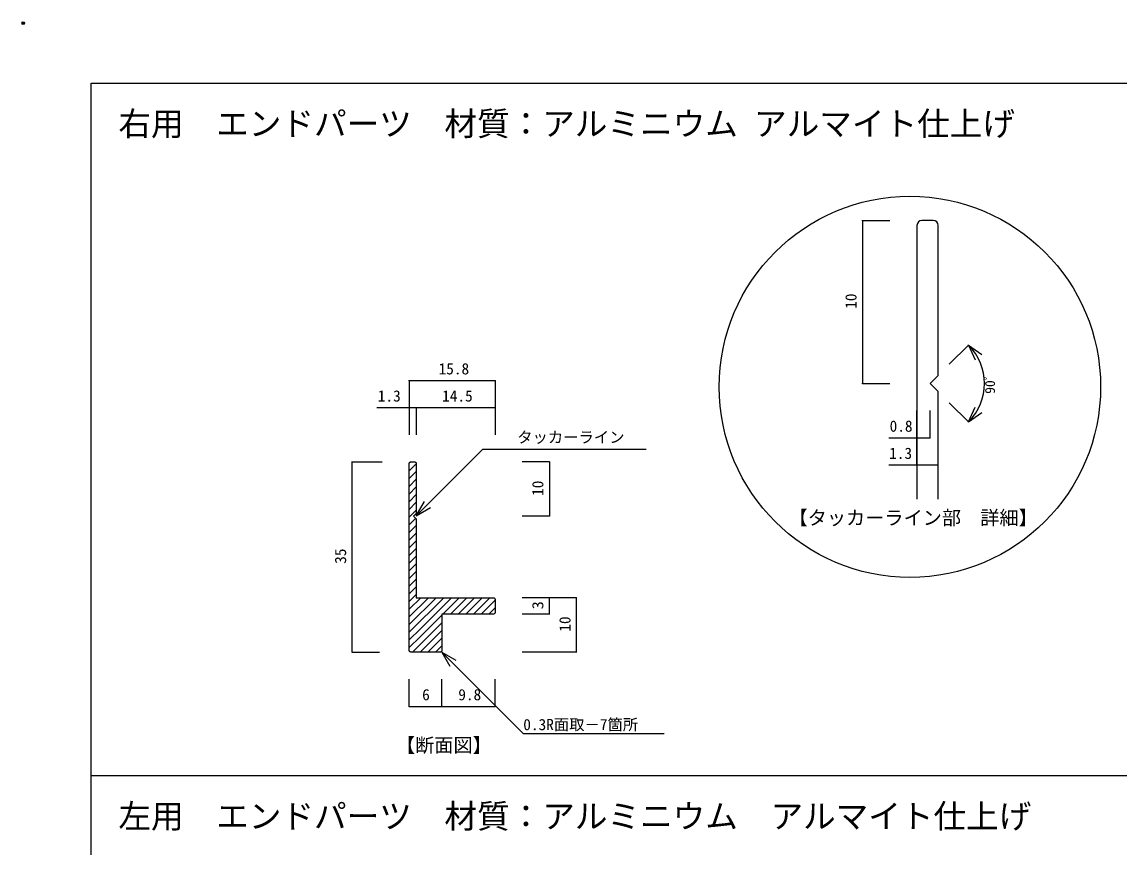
# Model space of a CAD drawing. Units: millimetres on the paper. Extents: x -210 to 210, y -149 to 149.
# Drawn here: x -210.2 to -8.3, y -3.2 to 148.8 of the extents above; entities that cross this region are included whole.
import ezdxf
from ezdxf.enums import TextEntityAlignment as Align

# ---------------------------------------------------------------- set-up
doc = ezdxf.new("R2010")
doc.units = ezdxf.units.MM
doc.header["$PDMODE"] = 32
doc.header["$PDSIZE"] = 0.5
for name, color, linetype in [('0-0', 7, 'Continuous'), ('1-0', 5, 'Continuous'), ('2-0', 5, 'Continuous'), ('3-0', 5, 'Continuous')]:
    doc.layers.add(name, color=color, linetype=linetype)
doc.styles.add('ＭＳ ゴシック', font='')
doc.styles.get('ＭＳ ゴシック').set_extended_font_data('MS Gothic')

msp = doc.modelspace()

# ---------------------------------------------------------------- linework, layer by layer
at = {"layer": '0-0', "color": 2}
for p, q in [((-197.5, -137.5), (-197.5, 137.5)), ((-197.5, 137.5), (197.5, 137.5))]:
    msp.add_line(p, q, dxfattribs=at)
at = {"layer": '0-0', "color": 3}
msp.add_line((-197.5, 10), (197.5, 10), dxfattribs=at)
at = {"layer": '0-0'}
msp.add_point((-210, 148.5), dxfattribs=at)
at = {"layer": '1-0'}
for p, q in [((-138.972, 67.49), (-138.73, 67.731)), ((-138.972, 66.076), (-137.672, 67.376)), ((-138.972, 64.662), (-137.672, 65.962)), ((-138.972, 63.247), (-137.672, 64.547)), ((-138.972, 61.833), (-137.672, 63.133)), ((-138.972, 60.419), (-137.672, 61.719)), ((-138.972, 59.005), (-137.672, 60.305)), ((-138.972, 57.59), (-137.672, 58.89)), ((-138.972, 56.176), (-137.791, 57.357)), ((-138.972, 54.762), (-137.672, 56.062)), ((-138.972, 53.348), (-137.672, 54.648)), ((-138.972, 51.934), (-137.672, 53.234)), ((-138.972, 50.519), (-137.672, 51.819)), ((-138.972, 49.105), (-137.672, 50.405)), ((-138.972, 47.691), (-137.672, 48.991)), ((-138.972, 46.277), (-137.672, 47.577)), ((-138.972, 44.863), (-137.672, 46.163)), ((-138.972, 43.448), (-137.672, 44.748)), ((-138.972, 42.034), (-137.672, 43.334)), ((-138.972, 36.377), (-132.612, 42.737)), ((-138.972, 40.62), (-136.854, 42.737)), ((-138.972, 37.791), (-134.026, 42.737)), ((-138.972, 39.206), (-135.44, 42.737)), ((-136.972, 36.963), (-131.197, 42.737)), ((-132.783, 39.737), (-129.783, 42.737)), ((-131.369, 39.737), (-128.369, 42.737)), ((-129.955, 39.737), (-126.955, 42.737)), ((-128.541, 39.737), (-125.541, 42.737)), ((-127.126, 39.737), (-124.126, 42.737)), ((-125.712, 39.737), (-123.172, 42.278)), ((-124.298, 39.737), (-123.172, 40.864)), ((-136.972, 35.549), (-132.972, 39.549)), ((-138.972, 34.963), (-136.972, 36.963)), ((-138.369, 32.737), (-132.972, 38.135)), ((-136.955, 32.737), (-132.972, 36.72)), ((-138.972, 33.549), (-136.972, 35.549)), ((-135.541, 32.737), (-132.972, 35.306)), ((-134.126, 32.737), (-132.972, 33.892))]:
    msp.add_line(p, q, dxfattribs=at)
at = {"layer": '1-0', "color": 7}
for points in [[(-138.701, 32.739), (-138.73, 32.743), (-138.759, 32.75), (-138.786, 32.76), (-138.813, 32.773), (-138.838, 32.788), (-138.862, 32.805), (-138.904, 32.847), (-138.921, 32.871), (-138.936, 32.896), (-138.949, 32.922), (-138.959, 32.95), (-138.966, 32.979), (-138.97, 33.008), (-138.972, 33.037), (-138.972, 67.437), (-138.97, 67.467), (-138.966, 67.496), (-138.959, 67.524), (-138.949, 67.552), (-138.936, 67.579), (-138.921, 67.604), (-138.904, 67.628), (-138.862, 67.669), (-138.838, 67.687), (-138.813, 67.702), (-138.786, 67.714), (-138.759, 67.724), (-138.73, 67.731), (-138.701, 67.736), (-138.672, 67.737), (-137.972, 67.737), (-137.942, 67.736), (-137.913, 67.731), (-137.885, 67.724), (-137.857, 67.714), (-137.83, 67.702), (-137.805, 67.687), (-137.781, 67.669), (-137.74, 67.628)], [(-137.74, 67.628), (-137.722, 67.604), (-137.707, 67.579), (-137.694, 67.552), (-137.685, 67.524), (-137.677, 67.496), (-137.673, 67.467), (-137.672, 67.437), (-137.672, 58.237), (-138.172, 57.737)], [(-138.172, 57.737), (-137.672, 57.237), (-137.672, 42.737), (-123.472, 42.737), (-123.413, 42.731), (-123.357, 42.714), (-123.305, 42.687), (-123.259, 42.649), (-123.222, 42.604), (-123.194, 42.552), (-123.177, 42.496), (-123.172, 42.437), (-123.172, 40.037), (-123.177, 39.979), (-123.194, 39.922), (-123.222, 39.871), (-123.259, 39.825), (-123.305, 39.788), (-123.357, 39.76), (-123.413, 39.743), (-123.472, 39.737), (-132.972, 39.737), (-132.972, 33.037), (-132.973, 33.008), (-132.977, 32.979), (-132.985, 32.95), (-132.994, 32.922), (-133.007, 32.896), (-133.022, 32.871), (-133.04, 32.847), (-133.081, 32.805), (-133.105, 32.788), (-133.13, 32.773), (-133.157, 32.76), (-133.185, 32.75), (-133.213, 32.743), (-133.242, 32.739), (-133.272, 32.737), (-138.672, 32.737), (-138.701, 32.739)]]:
    msp.add_lwpolyline(points, dxfattribs=at)
at = {"layer": '2-0'}
for p, q in [((-138.972, 82.677), (-138.972, 82.797)), ((-123.172, 82.677), (-123.172, 82.797)), ((-138.972, 82.737), (-138.972, 77.737)), ((-138.972, 82.737), (-123.172, 82.737)), ((-123.172, 82.737), (-123.172, 77.737)), ((-144.932, 77.737), (-137.672, 77.737)), ((-138.972, 77.677), (-138.972, 77.797)), ((-138.972, 77.737), (-138.972, 72.737)), ((-138.972, 77.737), (-137.672, 77.737)), ((-137.672, 77.677), (-137.672, 77.797)), ((-137.672, 77.677), (-137.672, 77.797)), ((-137.672, 77.677), (-137.672, 77.797)), ((-137.672, 77.737), (-137.672, 72.737)), ((-137.672, 77.737), (-137.672, 72.737)), ((-137.672, 77.737), (-123.172, 77.737)), ((-137.672, 77.737), (-137.672, 72.737)), ((-123.172, 77.677), (-123.172, 77.797)), ((-123.172, 77.677), (-123.172, 77.797)), ((-123.172, 77.737), (-123.172, 72.737)), ((-123.172, 77.737), (-123.172, 72.737)), ((-149.472, 67.677), (-149.472, 67.797)), ((-149.472, 67.737), (-144.472, 67.737)), ((-149.472, 32.737), (-149.472, 67.737)), ((-148.972, 67.737), (-143.972, 67.737)), ((-113.172, 67.737), (-118.172, 67.737)), ((-113.172, 67.677), (-113.172, 67.797)), ((-113.172, 67.737), (-113.172, 57.737)), ((-113.172, 57.737), (-118.172, 57.737)), ((-113.172, 57.677), (-113.172, 57.797)), ((-113.172, 42.737), (-118.172, 42.737)), ((-113.172, 42.737), (-118.172, 42.737)), ((-113.172, 42.677), (-113.172, 42.797)), ((-113.172, 42.677), (-113.172, 42.797)), ((-113.172, 39.737), (-113.172, 42.737)), ((-108.172, 42.737), (-113.172, 42.737)), ((-108.172, 42.677), (-108.172, 42.797)), ((-108.172, 32.737), (-108.172, 42.737)), ((-113.172, 39.737), (-118.172, 39.737)), ((-113.172, 39.737), (-118.172, 39.737)), ((-113.172, 39.677), (-113.172, 39.797)), ((-113.172, 39.677), (-113.172, 39.797)), ((-149.472, 32.677), (-149.472, 32.797)), ((-149.472, 32.737), (-144.472, 32.737)), ((-108.172, 32.737), (-118.172, 32.737)), ((-108.172, 32.737), (-113.172, 32.737)), ((-108.172, 32.677), (-108.172, 32.797)), ((-108.172, 32.677), (-108.172, 32.797)), ((-138.972, 22.737), (-138.972, 27.737)), ((-132.972, 22.737), (-132.972, 27.737)), ((-132.972, 22.737), (-132.972, 27.737)), ((-123.172, 22.737), (-123.172, 27.737)), ((-138.972, 22.677), (-138.972, 22.797)), ((-138.972, 22.737), (-132.972, 22.737)), ((-132.972, 22.677), (-132.972, 22.797)), ((-132.972, 22.677), (-132.972, 22.797)), ((-132.972, 22.737), (-123.172, 22.737)), ((-123.172, 22.677), (-123.172, 22.797))]:
    msp.add_line(p, q, dxfattribs=at)
at = {"layer": '3-0'}
for p, q in [((-55.531, 112.122), (-55.531, 112.242)), ((-55.531, 112.182), (-55.531, 82.182)), ((-55.531, 112.182), (-50.531, 112.182)), ((-39.595, 85.717), (-36.06, 89.253)), ((-36.06, 89.193), (-36.06, 89.313)), ((-36.06, 89.253), (-33.619, 87.508)), ((-36.06, 89.253), (-34.819, 86.522)), ((-55.531, 82.122), (-55.531, 82.242)), ((-55.531, 82.182), (-50.531, 82.182)), ((-45.531, 72.182), (-45.531, 77.182)), ((-43.131, 72.182), (-43.131, 77.182)), ((-39.595, 78.646), (-36.06, 75.111)), ((-36.06, 75.111), (-34.819, 77.842)), ((-36.06, 75.111), (-33.619, 76.856)), ((-36.06, 75.051), (-36.06, 75.171)), ((-50.73, 72.182), (-43.131, 72.182)), ((-45.531, 72.122), (-45.531, 72.242)), ((-45.531, 67.182), (-45.531, 72.182)), ((-43.131, 72.122), (-43.131, 72.242)), ((-41.631, 67.182), (-41.631, 72.182)), ((-50.73, 67.182), (-41.631, 67.182)), ((-45.531, 67.122), (-45.531, 67.242)), ((-41.631, 67.122), (-41.631, 67.242))]:
    msp.add_line(p, q, dxfattribs=at)
at = {"layer": '3-0', "color": 7}
for p, q in [((-45.531, 111.282), (-45.531, 60.891)), ((-42.531, 112.182), (-44.631, 112.182)), ((-41.631, 83.682), (-41.631, 111.282)), ((-43.131, 82.182), (-41.631, 83.682)), ((-43.131, 82.182), (-41.631, 80.682)), ((-41.631, 60.891), (-41.631, 80.682))]:
    msp.add_line(p, q, dxfattribs=at)
at = {"layer": '3-0', "color": 6}
for p, q in [((-137.672, 57.833), (-136.172, 60.431)), ((-137.672, 57.833), (-135.074, 59.333)), ((-132.988, 32.739), (-117.987, 17.737)), ((-132.988, 32.739), (-130.39, 31.239)), ((-132.988, 32.739), (-131.488, 30.141)), ((-117.987, 17.737), (-92.065, 17.737))]:
    msp.add_line(p, q, dxfattribs=at)
msp.add_lwpolyline([(-137.672, 57.833), (-125.43, 70.075), (-95.366, 70.075)], dxfattribs=at)
at = {"layer": '3-0', "color": 1}
msp.add_circle((-46.825, 81.57), 35.091, dxfattribs=at)
at = {"layer": '3-0', "color": 7}
for centre, start, end in [((-44.631, 111.282), 90, 180), ((-42.531, 111.282), 0, 90)]:
    msp.add_arc(centre, 0.9, start, end, dxfattribs=at)
at = {"layer": '3-0'}
msp.add_arc((-43.131, 82.182), 10, 315, 45, dxfattribs=at)

# ---------------------------------------------------------------- texts
at = {"layer": '2-0', "color": 7, "style": 'ＭＳ ゴシック'}
for s, p in [('15.8', (-133.572, 83.237)), ('1.3', (-144.76, 78.237)), ('14.5', (-132.922, 78.237)), ('6', (-136.597, 23.237)), ('9.8', (-129.947, 23.237))]:
    msp.add_text(s, height=2.069, dxfattribs=at).set_placement(p, align=Align.BOTTOM_LEFT)
for s, p in [('10', (-113.672, 61.487)), ('35', (-149.972, 48.987)), ('10', (-108.672, 36.487))]:
    msp.add_text(s, height=2.069, rotation=90, dxfattribs=at).set_placement(p, align=Align.BOTTOM_LEFT)
at = {"layer": '2-0', "color": 7, "style": 'ＭＳ ゴシック', "width": 1.05}
msp.add_text('3', height=2.069, rotation=90, dxfattribs=at).set_placement((-113.672, 40.612), align=Align.BOTTOM_LEFT)
at = {"layer": '3-0', "color": 7, "style": 'ＭＳ ゴシック'}
for s, height, p in [('右用\u3000エンドパーツ\u3000材質：アルミニウム アルマイト仕上げ', 4.399, (-192.5, 126.5)), ('0.8', 2.069, (-50.569, 72.682)), ('タッカーライン', 2.069, (-119.107, 70.633)), ('1.3', 2.069, (-50.652, 67.682)), ('【タッカーライン部\u3000詳細】', 2.586, (-69.166, 55.385)), ('0.3R面取－7箇所', 2.069, (-117.987, 17.737)), ('【断面図】', 2.586, (-141.417, 13.515)), ('左用\u3000エンドパーツ\u3000材質：アルミニウム\u3000アルマイト仕上げ', 4.399, (-192.5, -1))]:
    msp.add_text(s, height=height, dxfattribs=at).set_placement(p, align=Align.BOTTOM_LEFT)
for s, height, p in [('10', 2.069, (-56.031, 95.932)), ('90ﾟ', 1.833, (-30.631, 80.282))]:
    msp.add_text(s, height=height, rotation=90, dxfattribs=at).set_placement(p, align=Align.BOTTOM_LEFT)

doc.saveas('drawing.dxf')
